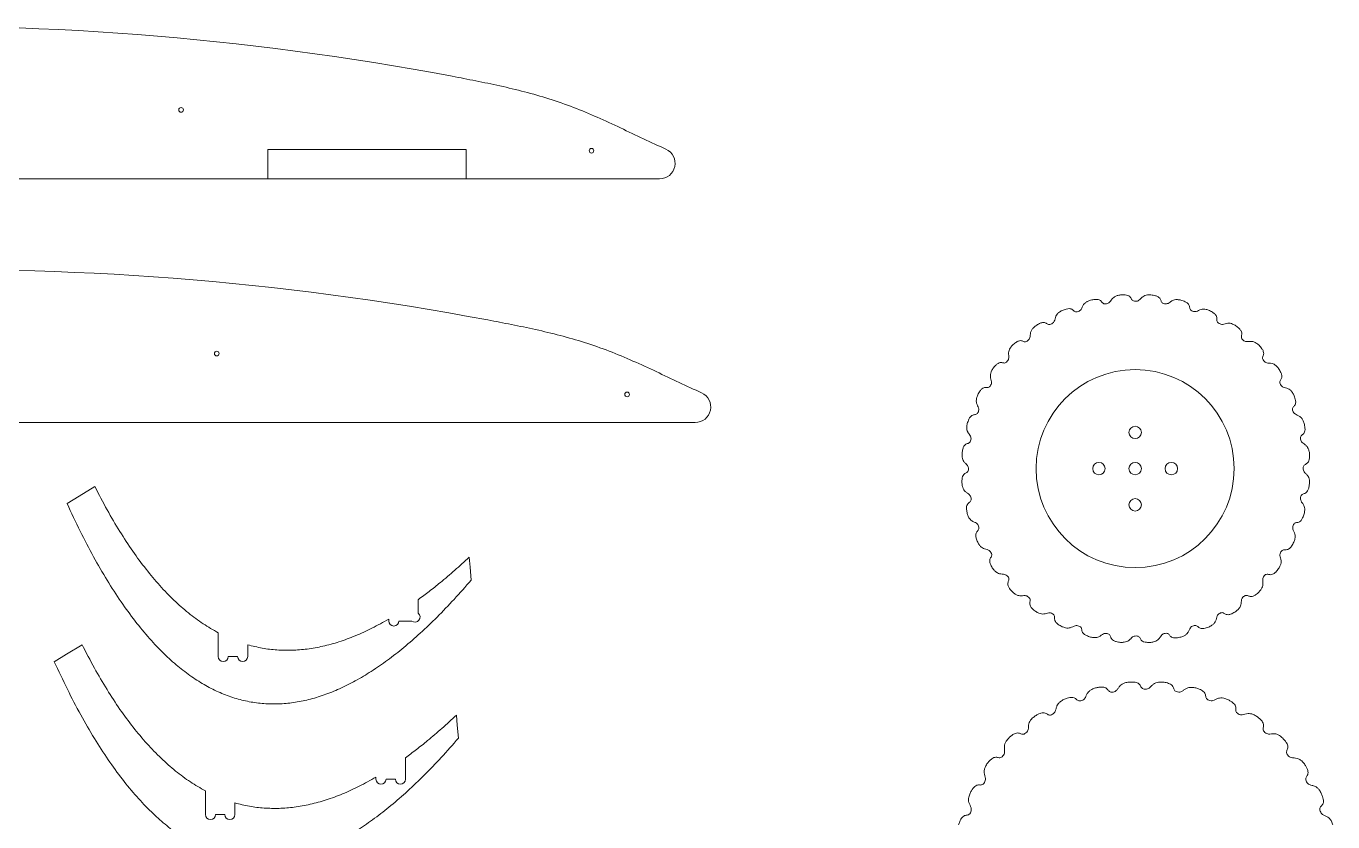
# Model space of a CAD drawing. Header units: millimetres. Extents: x -1917 to 2530, y -2036 to 2579.
# Drawn here: x 937 to 1780, y 816 to 1329 of the extents above; entities that cross this region are included whole.
import ezdxf

# ---------------------------------------------------------------- set-up
doc = ezdxf.new("R2010")
doc.units = ezdxf.units.MM

msp = doc.modelspace()

# ---------------------------------------------------------------- linework, layer by layer
at = {"color": 7, "linetype": 'Continuous', "lineweight": 15}
for p, q in [((1220.7, 1249.81), (1092.76, 1249.81)), ((1092.76, 1249.81), (1092.76, 1230.81)), ((1220.7, 1230.81), (1220.7, 1249.81)), ((923.66, 1230.81), (1092.76, 1230.81)), ((1092.76, 1230.81), (1220.7, 1230.81)), ((1220.7, 1230.81), (1345.52, 1230.81)), ((368.09, 1073.62), (1368.52, 1073.62)), ((1189.8, 959.36), (1189.8, 950.62)), ((1170.8, 945.6), (1170.8, 946.88)), ((1185.67, 945.6), (1177.3, 945.6)), ((1060.8, 922.75), (1060.8, 938)), ((1079.8, 930.28), (1079.8, 922.75)), ((1073.3, 922.75), (1067.3, 922.75)), ((1181.53, 857.37), (1181.53, 843.61)), ((1162.53, 843.61), (1162.53, 844.9)), ((1175.03, 843.61), (1169.03, 843.61)), ((1052.53, 820.77), (1052.53, 836.01)), ((1071.53, 828.29), (1071.53, 820.77)), ((1065.03, 820.77), (1059.03, 820.77))]:
    msp.add_line(p, q, dxfattribs=at)
at = {"color": 7, "linetype": 'Continuous', "lineweight": 15, "flags": 128}
for points in [[(981.21, 1032.32), (971.17, 1026.19), (963.29, 1021.37)], [(1223.97, 972.01), (1223.24, 980.32), (1222.66, 986.86)], [(972.94, 930.33), (962.91, 924.2), (955.02, 919.38)], [(1215.71, 870.02), (1214.97, 878.34), (1214.39, 884.88)]]:
    msp.add_lwpolyline(points, dxfattribs=at)
at = {"color": 7, "linetype": 'Continuous', "lineweight": 15}
for centre, radius in [((1036.82, 1275.31), 1.5), ((1301.56, 1248.98), 1.5), ((1059.82, 1118.12), 1.5), ((1652.26, 1043.91), 63.89), ((1324.56, 1091.79), 1.5), ((1652.26, 1067.27), 4), ((1628.91, 1043.91), 4), ((1652.26, 1043.91), 4), ((1675.62, 1043.91), 4), ((1652.26, 1020.56), 4)]:
    msp.add_circle(centre, radius, dxfattribs=at)
for centre, radius, start, end in [((867.22, -520.66), 1850, 79.26775, 104.60395), ((1345.52, 1240.81), 10, 270, 65.82046), ((890.22, -677.85), 1850, 79.26775, 104.60395), ((1368.52, 1083.62), 10, 270, 65.82046), ((1174.05, 945.6), 3.25, 180, 0), ((1187.73, 948.11), 3.25, 230.5645, 50.5645), ((1064.05, 922.75), 3.25, 180, 360), ((1076.55, 922.75), 3.25, 180, 360), ((1165.78, 843.61), 3.25, 180, 360), ((1178.28, 843.61), 3.25, 180, 360), ((1055.78, 820.77), 3.25, 180, 360), ((1068.28, 820.77), 3.25, 180, 360)]:
    msp.add_arc(centre, radius, start, end, dxfattribs=at)
for points, knots in [([(1349.61, 1249.93), (1344.77, 1252.16), (1334.98, 1256.66), (1320.31, 1263.72), (1305.31, 1270.62), (1289.97, 1277.07), (1274.29, 1282.56), (1258.43, 1287.06), (1242.64, 1290.83), (1227.07, 1294.06), (1216.79, 1296.02), (1211.73, 1296.98)], [0, 0, 0, 0, 0.10933, 0.220828, 0.333783, 0.447587, 0.561877, 0.674117, 0.785371, 0.894442, 1, 1, 1, 1]), ([(1642.86, 1155.98), (1642.09, 1155.86), (1640.75, 1155.65), (1639.06, 1154.92), (1637.74, 1153.88), (1636.8, 1152.56), (1635.98, 1151.29), (1634.89, 1150.47), (1633.71, 1150.15), (1632.53, 1150.07), (1631.55, 1150.47), (1630.94, 1151.17), (1630.37, 1151.94), (1629.52, 1152.67), (1628.12, 1153.12), (1626.05, 1153.11), (1624.48, 1152.78), (1623.54, 1152.58)], [0, 0, 0, 0, 0.1030864, 0.1809949, 0.2436224, 0.323859, 0.3962551, 0.4449921, 0.5019898, 0.5575683, 0.5994651, 0.6385588, 0.6803577, 0.726919, 0.7860278, 0.8719075, 1, 1, 1, 1]), ([(1662.47, 1155.98), (1661.69, 1156), (1660.33, 1156.02), (1658.54, 1155.59), (1657.07, 1154.8), (1655.91, 1153.67), (1654.88, 1152.56), (1653.66, 1151.94), (1652.44, 1151.83), (1651.27, 1151.95), (1650.37, 1152.51), (1649.89, 1153.32), (1649.47, 1154.17), (1648.75, 1155.04), (1647.46, 1155.72), (1645.42, 1156.07), (1643.82, 1156.02), (1642.86, 1155.98)], [0, 0, 0, 0, 0.103085, 0.180997, 0.243622, 0.323859, 0.396255, 0.444991, 0.501989, 0.557567, 0.599464, 0.638558, 0.680358, 0.726919, 0.786027, 0.871905, 1, 1, 1, 1]), ([(1681.78, 1152.58), (1681.02, 1152.73), (1679.68, 1152.99), (1677.84, 1152.87), (1676.25, 1152.35), (1674.92, 1151.43), (1673.71, 1150.52), (1672.4, 1150.12), (1671.19, 1150.23), (1670.05, 1150.55), (1669.26, 1151.26), (1668.93, 1152.14), (1668.66, 1153.05), (1668.11, 1154.03), (1666.95, 1154.93), (1665.01, 1155.63), (1663.42, 1155.85), (1662.47, 1155.98)], [0, 0, 0, 0, 0.103085, 0.180995, 0.243623, 0.32386, 0.396257, 0.44499, 0.501989, 0.557567, 0.599463, 0.638559, 0.680358, 0.726918, 0.786029, 0.871906, 1, 1, 1, 1]), ([(1623.54, 1152.58), (1622.81, 1152.33), (1621.53, 1151.88), (1619.99, 1150.87), (1618.87, 1149.62), (1618.18, 1148.16), (1617.58, 1146.76), (1616.65, 1145.76), (1615.55, 1145.25), (1614.4, 1144.96), (1613.36, 1145.18), (1612.64, 1145.77), (1611.95, 1146.43), (1610.98, 1147), (1609.53, 1147.2), (1607.5, 1146.83), (1606.01, 1146.23), (1605.12, 1145.87)], [0, 0, 0, 0, 0.103087, 0.180997, 0.243625, 0.323859, 0.396257, 0.444992, 0.501991, 0.557568, 0.599465, 0.638559, 0.680358, 0.72692, 0.786028, 0.871906, 1, 1, 1, 1]), ([(1700.21, 1145.87), (1699.48, 1146.15), (1698.21, 1146.64), (1696.38, 1146.85), (1694.73, 1146.61), (1693.25, 1145.94), (1691.9, 1145.25), (1690.55, 1145.08), (1689.37, 1145.4), (1688.31, 1145.91), (1687.65, 1146.75), (1687.48, 1147.67), (1687.37, 1148.61), (1687, 1149.67), (1686.01, 1150.76), (1684.22, 1151.79), (1682.69, 1152.28), (1681.78, 1152.58)], [0, 0, 0, 0, 0.103085, 0.180993, 0.243621, 0.323858, 0.396256, 0.44499, 0.501989, 0.557567, 0.599463, 0.638557, 0.680358, 0.726918, 0.786028, 0.871907, 1, 1, 1, 1]), ([(1372.62, 1092.74), (1367.77, 1094.97), (1357.99, 1099.48), (1343.31, 1106.53), (1328.32, 1113.43), (1312.97, 1119.88), (1297.29, 1125.37), (1281.43, 1129.87), (1265.64, 1133.64), (1250.08, 1136.87), (1239.79, 1138.83), (1234.73, 1139.79)], [0, 0, 0, 0, 0.10933, 0.220828, 0.333783, 0.447587, 0.561876, 0.674117, 0.785371, 0.894442, 1, 1, 1, 1]), ([(1605.12, 1145.87), (1604.44, 1145.5), (1603.25, 1144.84), (1601.91, 1143.57), (1601.03, 1142.15), (1600.6, 1140.59), (1600.26, 1139.11), (1599.51, 1137.96), (1598.51, 1137.26), (1597.44, 1136.78), (1596.37, 1136.82), (1595.56, 1137.28), (1594.77, 1137.8), (1593.72, 1138.2), (1592.25, 1138.14), (1590.31, 1137.43), (1588.95, 1136.58), (1588.13, 1136.07)], [0, 0, 0, 0, 0.103086, 0.180997, 0.243623, 0.323859, 0.396256, 0.44499, 0.50199, 0.557569, 0.599463, 0.638558, 0.680358, 0.72692, 0.786028, 0.871906, 1, 1, 1, 1]), ([(1717.19, 1136.07), (1716.53, 1136.47), (1715.36, 1137.17), (1713.59, 1137.69), (1711.92, 1137.74), (1710.35, 1137.34), (1708.9, 1136.89), (1707.54, 1136.97), (1706.43, 1137.48), (1705.48, 1138.17), (1704.98, 1139.11), (1704.97, 1140.04), (1705.02, 1140.99), (1704.84, 1142.1), (1704.06, 1143.34), (1702.47, 1144.67), (1701.05, 1145.42), (1700.21, 1145.87)], [0, 0, 0, 0, 0.103084, 0.180993, 0.243621, 0.323857, 0.396256, 0.444991, 0.501988, 0.557568, 0.599462, 0.638557, 0.680357, 0.726917, 0.786026, 0.871905, 1, 1, 1, 1]), ([(1588.13, 1136.07), (1587.53, 1135.58), (1586.48, 1134.72), (1585.38, 1133.24), (1584.76, 1131.69), (1584.6, 1130.08), (1584.52, 1128.56), (1583.99, 1127.31), (1583.13, 1126.44), (1582.15, 1125.78), (1581.1, 1125.63), (1580.22, 1125.94), (1579.34, 1126.32), (1578.24, 1126.53), (1576.8, 1126.22), (1575.02, 1125.18), (1573.83, 1124.1), (1573.11, 1123.46)], [0, 0, 0, 0, 0.103087, 0.180996, 0.243623, 0.323858, 0.396255, 0.444993, 0.50199, 0.557568, 0.599463, 0.638559, 0.680357, 0.726918, 0.786028, 0.871907, 1, 1, 1, 1]), ([(1732.21, 1123.46), (1731.63, 1123.97), (1730.6, 1124.86), (1728.95, 1125.69), (1727.31, 1126.03), (1725.7, 1125.9), (1724.19, 1125.72), (1722.86, 1126.02), (1721.86, 1126.72), (1721.04, 1127.57), (1720.71, 1128.58), (1720.87, 1129.5), (1721.09, 1130.43), (1721.1, 1131.55), (1720.54, 1132.91), (1719.21, 1134.49), (1717.95, 1135.48), (1717.19, 1136.07)], [0, 0, 0, 0, 0.103085, 0.180994, 0.243622, 0.323859, 0.396256, 0.444989, 0.501987, 0.557567, 0.599463, 0.638556, 0.680356, 0.726917, 0.786027, 0.871905, 1, 1, 1, 1]), ([(1573.11, 1123.46), (1572.6, 1122.88), (1571.71, 1121.85), (1570.89, 1120.2), (1570.55, 1118.56), (1570.67, 1116.95), (1570.86, 1115.44), (1570.55, 1114.12), (1569.85, 1113.11), (1569.01, 1112.29), (1567.99, 1111.96), (1567.07, 1112.12), (1566.15, 1112.34), (1565.02, 1112.35), (1563.67, 1111.79), (1562.09, 1110.46), (1561.1, 1109.2), (1560.51, 1108.44)], [0, 0, 0, 0, 0.103085, 0.180994, 0.243622, 0.323859, 0.396256, 0.444989, 0.50199, 0.557568, 0.599464, 0.638557, 0.680357, 0.726917, 0.786027, 0.871905, 1, 1, 1, 1]), ([(1744.82, 1108.44), (1744.33, 1109.04), (1743.47, 1110.1), (1741.99, 1111.2), (1740.44, 1111.82), (1738.83, 1111.97), (1737.31, 1112.05), (1736.06, 1112.58), (1735.19, 1113.45), (1734.53, 1114.42), (1734.38, 1115.48), (1734.69, 1116.36), (1735.07, 1117.23), (1735.28, 1118.34), (1734.96, 1119.77), (1733.93, 1121.56), (1732.85, 1122.75), (1732.21, 1123.46)], [0, 0, 0, 0, 0.103086, 0.180998, 0.243623, 0.323859, 0.396256, 0.444991, 0.50199, 0.557568, 0.599463, 0.638558, 0.680356, 0.726917, 0.786028, 0.871905, 1, 1, 1, 1]), ([(1560.51, 1108.44), (1560.11, 1107.78), (1559.41, 1106.61), (1558.88, 1104.84), (1558.83, 1103.17), (1559.24, 1101.6), (1559.68, 1100.15), (1559.61, 1098.79), (1559.09, 1097.68), (1558.41, 1096.73), (1557.46, 1096.23), (1556.53, 1096.22), (1555.58, 1096.27), (1554.47, 1096.09), (1553.23, 1095.31), (1551.91, 1093.72), (1551.15, 1092.31), (1550.7, 1091.46)], [0, 0, 0, 0, 0.103084, 0.180996, 0.24362, 0.323859, 0.396256, 0.444991, 0.501991, 0.557568, 0.599463, 0.638557, 0.680355, 0.726917, 0.786026, 0.871905, 1, 1, 1, 1]), ([(1754.62, 1091.46), (1754.25, 1092.13), (1753.59, 1093.32), (1752.32, 1094.66), (1750.9, 1095.54), (1749.34, 1095.98), (1747.86, 1096.32), (1746.71, 1097.06), (1746.01, 1098.06), (1745.53, 1099.13), (1745.57, 1100.2), (1746.03, 1101.01), (1746.55, 1101.81), (1746.95, 1102.86), (1746.89, 1104.33), (1746.18, 1106.27), (1745.33, 1107.63), (1744.82, 1108.44)], [0, 0, 0, 0, 0.1030863, 0.1809968, 0.2436248, 0.3238597, 0.3962566, 0.4449912, 0.5019894, 0.5575683, 0.5994626, 0.6385579, 0.680358, 0.7269195, 0.7860276, 0.8719079, 1, 1, 1, 1]), ([(1550.7, 1091.46), (1550.43, 1090.73), (1549.94, 1089.47), (1549.73, 1087.63), (1549.97, 1085.98), (1550.64, 1084.5), (1551.33, 1083.15), (1551.49, 1081.8), (1551.18, 1080.62), (1550.67, 1079.56), (1549.82, 1078.9), (1548.91, 1078.73), (1547.96, 1078.62), (1546.9, 1078.25), (1545.82, 1077.26), (1544.79, 1075.47), (1544.29, 1073.94), (1544, 1073.03)], [0, 0, 0, 0, 0.103085, 0.180993, 0.243622, 0.323858, 0.396257, 0.44499, 0.501989, 0.557569, 0.599464, 0.638558, 0.680359, 0.72692, 0.78603, 0.871906, 1, 1, 1, 1]), ([(1761.33, 1073.03), (1761.08, 1073.76), (1760.63, 1075.05), (1759.62, 1076.59), (1758.37, 1077.7), (1756.91, 1078.4), (1755.51, 1078.99), (1754.51, 1079.92), (1754, 1081.03), (1753.71, 1082.17), (1753.93, 1083.21), (1754.52, 1083.93), (1755.18, 1084.62), (1755.75, 1085.59), (1755.95, 1087.05), (1755.58, 1089.08), (1754.98, 1090.57), (1754.62, 1091.46)], [0, 0, 0, 0, 0.103085, 0.180995, 0.243623, 0.323858, 0.396256, 0.444991, 0.50199, 0.557567, 0.599464, 0.63856, 0.680357, 0.726919, 0.786027, 0.871908, 1, 1, 1, 1]), ([(1544, 1073.03), (1543.85, 1072.27), (1543.59, 1070.94), (1543.7, 1069.09), (1544.22, 1067.51), (1545.14, 1066.17), (1546.05, 1064.96), (1546.45, 1063.65), (1546.35, 1062.44), (1546.03, 1061.3), (1545.31, 1060.51), (1544.44, 1060.18), (1543.53, 1059.91), (1542.55, 1059.36), (1541.65, 1058.2), (1540.95, 1056.26), (1540.72, 1054.67), (1540.59, 1053.72)], [0, 0, 0, 0, 0.103085, 0.180995, 0.243623, 0.32386, 0.396258, 0.444993, 0.501992, 0.557568, 0.599464, 0.638559, 0.680359, 0.726919, 0.786028, 0.871906, 1, 1, 1, 1]), ([(1764.73, 1053.72), (1764.61, 1054.48), (1764.4, 1055.82), (1763.67, 1057.52), (1762.63, 1058.83), (1761.31, 1059.77), (1760.04, 1060.6), (1759.22, 1061.69), (1758.9, 1062.87), (1758.81, 1064.04), (1759.22, 1065.03), (1759.92, 1065.64), (1760.69, 1066.2), (1761.42, 1067.06), (1761.87, 1068.46), (1761.86, 1070.52), (1761.53, 1072.09), (1761.33, 1073.03)], [0, 0, 0, 0, 0.103086, 0.180995, 0.243622, 0.323857, 0.396257, 0.44499, 0.501988, 0.557567, 0.599463, 0.638556, 0.680355, 0.726917, 0.786028, 0.871905, 1, 1, 1, 1]), ([(1540.59, 1053.72), (1540.58, 1052.94), (1540.55, 1051.58), (1540.98, 1049.79), (1541.77, 1048.32), (1542.91, 1047.16), (1544.02, 1046.13), (1544.64, 1044.91), (1544.75, 1043.69), (1544.63, 1042.52), (1544.06, 1041.62), (1543.26, 1041.14), (1542.41, 1040.72), (1541.54, 1040.01), (1540.85, 1038.71), (1540.5, 1036.67), (1540.56, 1035.07), (1540.59, 1034.11)], [0, 0, 0, 0, 0.1030852, 0.1809964, 0.2436217, 0.3238588, 0.3962548, 0.4449914, 0.5019893, 0.5575672, 0.5994639, 0.6385578, 0.6803576, 0.726919, 0.7860271, 0.8719053, 1, 1, 1, 1]), ([(1764.73, 1034.11), (1764.75, 1034.88), (1764.77, 1036.24), (1764.34, 1038.04), (1763.55, 1039.51), (1762.42, 1040.66), (1761.31, 1041.7), (1760.69, 1042.91), (1760.58, 1044.13), (1760.7, 1045.3), (1761.26, 1046.21), (1762.07, 1046.68), (1762.92, 1047.11), (1763.79, 1047.82), (1764.47, 1049.12), (1764.82, 1051.15), (1764.77, 1052.76), (1764.73, 1053.72)], [0, 0, 0, 0, 0.103085, 0.180996, 0.243622, 0.323859, 0.396255, 0.444991, 0.501989, 0.557567, 0.599464, 0.638558, 0.680357, 0.726919, 0.786027, 0.871905, 1, 1, 1, 1]), ([(1060.8, 938), (1057.52, 939.87), (1050.81, 943.69), (1041.3, 950.81), (1031.97, 959.05), (1022.85, 968.51), (1014.01, 979.09), (1005.41, 990.77), (997.07, 1003.55), (988.89, 1017.46), (983.82, 1027.27), (981.21, 1032.32)], [0, 0, 0, 0, 0.090368, 0.184692, 0.28377, 0.388291, 0.498843, 0.613771, 0.735392, 0.864041, 1, 1, 1, 1]), ([(1540.59, 1034.11), (1540.71, 1033.34), (1540.92, 1032), (1541.66, 1030.31), (1542.69, 1028.99), (1544.01, 1028.05), (1545.28, 1027.23), (1546.1, 1026.14), (1546.42, 1024.96), (1546.51, 1023.78), (1546.11, 1022.8), (1545.4, 1022.19), (1544.64, 1021.62), (1543.9, 1020.77), (1543.46, 1019.37), (1543.46, 1017.3), (1543.8, 1015.73), (1544, 1014.8)], [0, 0, 0, 0, 0.103086, 0.180994, 0.243622, 0.323858, 0.396256, 0.444991, 0.501988, 0.557567, 0.599464, 0.638557, 0.680356, 0.726918, 0.786028, 0.871905, 1, 1, 1, 1]), ([(1761.33, 1014.8), (1761.48, 1015.56), (1761.74, 1016.89), (1761.62, 1018.73), (1761.1, 1020.32), (1760.18, 1021.65), (1759.27, 1022.87), (1758.87, 1024.17), (1758.98, 1025.39), (1759.3, 1026.52), (1760.01, 1027.31), (1760.89, 1027.64), (1761.8, 1027.91), (1762.78, 1028.46), (1763.68, 1029.63), (1764.38, 1031.57), (1764.6, 1033.16), (1764.73, 1034.11)], [0, 0, 0, 0, 0.103086, 0.180996, 0.243623, 0.323861, 0.396257, 0.444992, 0.501991, 0.557568, 0.599462, 0.638558, 0.680357, 0.726917, 0.786028, 0.871905, 1, 1, 1, 1]), ([(963.29, 1021.37), (966.06, 1015.41), (971.45, 1003.82), (980.1, 987.32), (988.87, 972.11), (997.81, 958.22), (1006.92, 945.65), (1016.2, 934.39), (1025.4, 924.7), (1034.51, 916.49), (1043.46, 909.64), (1052.57, 903.9), (1061.82, 899.28), (1071.22, 895.77), (1080.69, 893.41), (1090.21, 892.15), (1099.78, 891.97), (1109.47, 892.85), (1119.28, 894.8), (1129.22, 897.81), (1139.27, 901.87), (1149.45, 906.98), (1159.76, 913.14), (1170.19, 920.36), (1180.74, 928.62), (1191.42, 937.93), (1202.23, 948.3), (1213.19, 959.69), (1220.32, 967.83), (1223.97, 972.01)], [0, 0, 0, 0, 0.056251, 0.109341, 0.159358, 0.206407, 0.250615, 0.292134, 0.331148, 0.364901, 0.396938, 0.427496, 0.456849, 0.485304, 0.513198, 0.540171, 0.56729, 0.594888, 0.62328, 0.652757, 0.683578, 0.715971, 0.750132, 0.786228, 0.824402, 0.864771, 0.907439, 0.952491, 1, 1, 1, 1]), ([(1544, 1014.8), (1544.25, 1014.06), (1544.69, 1012.78), (1545.71, 1011.24), (1546.95, 1010.12), (1548.42, 1009.43), (1549.81, 1008.83), (1550.81, 1007.9), (1551.33, 1006.8), (1551.62, 1005.66), (1551.39, 1004.61), (1550.8, 1003.89), (1550.15, 1003.2), (1549.57, 1002.23), (1549.38, 1000.78), (1549.74, 998.75), (1550.34, 997.26), (1550.7, 996.37)], [0, 0, 0, 0, 0.103086, 0.180994, 0.243622, 0.323857, 0.396255, 0.444992, 0.50199, 0.557567, 0.599463, 0.638559, 0.680357, 0.72692, 0.786028, 0.871908, 1, 1, 1, 1]), ([(1754.62, 996.37), (1754.9, 997.09), (1755.39, 998.36), (1755.6, 1000.19), (1755.36, 1001.85), (1754.69, 1003.32), (1754, 1004.67), (1753.83, 1006.03), (1754.15, 1007.21), (1754.66, 1008.27), (1755.5, 1008.92), (1756.42, 1009.1), (1757.36, 1009.2), (1758.42, 1009.58), (1759.51, 1010.56), (1760.54, 1012.36), (1761.03, 1013.88), (1761.33, 1014.8)], [0, 0, 0, 0, 0.103085, 0.180993, 0.243622, 0.323858, 0.396257, 0.44499, 0.50199, 0.557569, 0.599464, 0.638558, 0.680359, 0.72692, 0.786029, 0.871907, 1, 1, 1, 1]), ([(1550.7, 996.37), (1551.08, 995.69), (1551.74, 994.5), (1553.01, 993.16), (1554.43, 992.28), (1555.99, 991.85), (1557.47, 991.51), (1558.61, 990.76), (1559.31, 989.76), (1559.8, 988.69), (1559.76, 987.63), (1559.3, 986.81), (1558.77, 986.02), (1558.38, 984.97), (1558.44, 983.5), (1559.15, 981.56), (1560, 980.2), (1560.51, 979.39)], [0, 0, 0, 0, 0.103086, 0.180997, 0.243625, 0.323859, 0.396259, 0.444991, 0.501991, 0.55757, 0.599464, 0.638559, 0.680359, 0.72692, 0.786028, 0.871906, 1, 1, 1, 1]), ([(1744.82, 979.39), (1745.22, 980.05), (1745.92, 981.21), (1746.44, 982.98), (1746.49, 984.65), (1746.09, 986.22), (1745.64, 987.67), (1745.72, 989.03), (1746.23, 990.14), (1746.92, 991.1), (1747.86, 991.6), (1748.79, 991.61), (1749.74, 991.55), (1750.85, 991.73), (1752.09, 992.52), (1753.42, 994.1), (1754.17, 995.52), (1754.62, 996.37)], [0, 0, 0, 0, 0.103084, 0.180996, 0.24362, 0.323859, 0.396256, 0.444991, 0.501991, 0.557568, 0.599463, 0.638557, 0.680357, 0.726917, 0.786026, 0.871905, 1, 1, 1, 1]), ([(1222.66, 986.86), (1219.57, 983.99), (1213.5, 978.37), (1204.87, 971.02), (1197.02, 964.71), (1192.18, 961.12), (1189.8, 959.36)], [0, 0, 0, 0, 0.295224, 0.578419, 0.792721, 1, 1, 1, 1]), ([(1560.51, 979.39), (1560.99, 978.78), (1561.85, 977.73), (1563.33, 976.63), (1564.88, 976.01), (1566.5, 975.85), (1568.01, 975.77), (1569.27, 975.24), (1570.13, 974.38), (1570.8, 973.4), (1570.94, 972.35), (1570.63, 971.47), (1570.25, 970.6), (1570.05, 969.49), (1570.36, 968.06), (1571.4, 966.27), (1572.47, 965.08), (1573.11, 964.36)], [0, 0, 0, 0, 0.103086, 0.180997, 0.243623, 0.323858, 0.396258, 0.444993, 0.50199, 0.557569, 0.599464, 0.638559, 0.680358, 0.726918, 0.786028, 0.871907, 1, 1, 1, 1]), ([(1732.21, 964.36), (1732.72, 964.95), (1733.61, 965.97), (1734.44, 967.62), (1734.78, 969.26), (1734.65, 970.88), (1734.47, 972.38), (1734.77, 973.71), (1735.47, 974.71), (1736.32, 975.53), (1737.33, 975.86), (1738.25, 975.71), (1739.18, 975.49), (1740.3, 975.48), (1741.66, 976.03), (1743.24, 977.36), (1744.23, 978.63), (1744.82, 979.39)], [0, 0, 0, 0, 0.103085, 0.180994, 0.243622, 0.323859, 0.396256, 0.444989, 0.50199, 0.557568, 0.599464, 0.638559, 0.680357, 0.726917, 0.786027, 0.871905, 1, 1, 1, 1]), ([(1573.11, 964.36), (1573.7, 963.86), (1574.72, 962.96), (1576.37, 962.14), (1578.01, 961.8), (1579.62, 961.92), (1581.13, 962.11), (1582.46, 961.8), (1583.46, 961.1), (1584.28, 960.26), (1584.61, 959.24), (1584.46, 958.32), (1584.24, 957.4), (1584.22, 956.27), (1584.78, 954.92), (1586.11, 953.34), (1587.38, 952.35), (1588.13, 951.76)], [0, 0, 0, 0, 0.103085, 0.180994, 0.243622, 0.323859, 0.396256, 0.444992, 0.50199, 0.557568, 0.599464, 0.638557, 0.680357, 0.726918, 0.786027, 0.871905, 1, 1, 1, 1]), ([(1717.19, 951.76), (1717.79, 952.25), (1718.85, 953.1), (1719.95, 954.58), (1720.57, 956.14), (1720.72, 957.75), (1720.8, 959.26), (1721.33, 960.52), (1722.2, 961.38), (1723.17, 962.05), (1724.23, 962.19), (1725.11, 961.88), (1725.98, 961.5), (1727.09, 961.3), (1728.52, 961.61), (1730.31, 962.65), (1731.5, 963.72), (1732.21, 964.36)], [0, 0, 0, 0, 0.103086, 0.180998, 0.243623, 0.323859, 0.396256, 0.444993, 0.50199, 0.557569, 0.599464, 0.638559, 0.680357, 0.726918, 0.786028, 0.871907, 1, 1, 1, 1]), ([(1170.8, 946.88), (1167.2, 944.86), (1160.18, 940.91), (1149.44, 936.02), (1138.88, 932.11), (1128.49, 929.24), (1118.32, 927.4), (1108.37, 926.58), (1098.66, 926.78), (1089.09, 927.91), (1082.9, 929.49), (1079.8, 930.28)], [0, 0, 0, 0, 0.130111, 0.253792, 0.371701, 0.484597, 0.593344, 0.697047, 0.798678, 0.899298, 1, 1, 1, 1]), ([(1588.13, 951.76), (1588.8, 951.36), (1589.96, 950.66), (1591.73, 950.13), (1593.4, 950.08), (1594.97, 950.49), (1596.42, 950.93), (1597.78, 950.86), (1598.89, 950.34), (1599.85, 949.66), (1600.35, 948.71), (1600.36, 947.78), (1600.3, 946.83), (1600.48, 945.72), (1601.27, 944.48), (1602.85, 943.16), (1604.27, 942.4), (1605.12, 941.95)], [0, 0, 0, 0, 0.103084, 0.180996, 0.243623, 0.323859, 0.396256, 0.444991, 0.501991, 0.557568, 0.599463, 0.638557, 0.680357, 0.726917, 0.786026, 0.871905, 1, 1, 1, 1]), ([(1700.21, 941.95), (1700.88, 942.33), (1702.07, 942.99), (1703.41, 944.26), (1704.29, 945.68), (1704.73, 947.24), (1705.07, 948.72), (1705.81, 949.86), (1706.81, 950.56), (1707.88, 951.05), (1708.95, 951.01), (1709.76, 950.55), (1710.56, 950.02), (1711.61, 949.63), (1713.08, 949.69), (1715.01, 950.4), (1716.37, 951.25), (1717.19, 951.76)], [0, 0, 0, 0, 0.103086, 0.180996, 0.243624, 0.323859, 0.396256, 0.44499, 0.50199, 0.557569, 0.599466, 0.638561, 0.680359, 0.72692, 0.786028, 0.871908, 1, 1, 1, 1]), ([(1605.12, 941.95), (1605.84, 941.68), (1607.11, 941.19), (1608.94, 940.98), (1610.6, 941.22), (1612.07, 941.89), (1613.42, 942.58), (1614.78, 942.74), (1615.96, 942.43), (1617.02, 941.92), (1617.67, 941.08), (1617.85, 940.16), (1617.95, 939.21), (1618.33, 938.15), (1619.31, 937.07), (1621.11, 936.04), (1622.63, 935.54), (1623.54, 935.25)], [0, 0, 0, 0, 0.103085, 0.180995, 0.243621, 0.323857, 0.396256, 0.444989, 0.501988, 0.557568, 0.599462, 0.638557, 0.680357, 0.726919, 0.786028, 0.871904, 1, 1, 1, 1]), ([(1623.54, 935.25), (1624.3, 935.1), (1625.64, 934.84), (1627.48, 934.95), (1629.07, 935.47), (1630.4, 936.39), (1631.62, 937.3), (1632.92, 937.7), (1634.14, 937.6), (1635.27, 937.28), (1636.06, 936.56), (1636.39, 935.69), (1636.66, 934.78), (1637.21, 933.8), (1638.37, 932.9), (1640.32, 932.2), (1641.91, 931.97), (1642.86, 931.84)], [0, 0, 0, 0, 0.103085, 0.180993, 0.243621, 0.323858, 0.396255, 0.444991, 0.50199, 0.557568, 0.599464, 0.638558, 0.680358, 0.726918, 0.786029, 0.871905, 1, 1, 1, 1]), ([(1642.86, 931.84), (1643.63, 931.83), (1644.99, 931.8), (1646.78, 932.23), (1648.26, 933.02), (1649.41, 934.16), (1650.45, 935.27), (1651.66, 935.89), (1652.88, 936), (1654.05, 935.88), (1654.96, 935.31), (1655.43, 934.51), (1655.86, 933.66), (1656.57, 932.79), (1657.87, 932.1), (1659.9, 931.75), (1661.51, 931.81), (1662.47, 931.84)], [0, 0, 0, 0, 0.103085, 0.180997, 0.243622, 0.323859, 0.396257, 0.444991, 0.501989, 0.557567, 0.599464, 0.638558, 0.680357, 0.726919, 0.786027, 0.871905, 1, 1, 1, 1]), ([(1662.47, 931.84), (1663.23, 931.96), (1664.57, 932.17), (1666.27, 932.91), (1667.58, 933.94), (1668.52, 935.26), (1669.35, 936.53), (1670.44, 937.35), (1671.62, 937.67), (1672.79, 937.76), (1673.78, 937.36), (1674.39, 936.65), (1674.95, 935.89), (1675.81, 935.15), (1677.2, 934.71), (1679.27, 934.71), (1680.84, 935.05), (1681.78, 935.25)], [0, 0, 0, 0, 0.103086, 0.180995, 0.243622, 0.323858, 0.396256, 0.444991, 0.501988, 0.557567, 0.599463, 0.638559, 0.680356, 0.726917, 0.786028, 0.871905, 1, 1, 1, 1]), ([(1681.78, 935.25), (1682.51, 935.5), (1683.8, 935.94), (1685.34, 936.96), (1686.45, 938.2), (1687.15, 939.67), (1687.74, 941.06), (1688.67, 942.06), (1689.78, 942.58), (1690.92, 942.87), (1691.96, 942.64), (1692.68, 942.05), (1693.37, 941.4), (1694.34, 940.82), (1695.8, 940.63), (1697.83, 940.99), (1699.32, 941.59), (1700.21, 941.95)], [0, 0, 0, 0, 0.103085, 0.180995, 0.243623, 0.323858, 0.396256, 0.444991, 0.50199, 0.557567, 0.599464, 0.638558, 0.680357, 0.726919, 0.786027, 0.871908, 1, 1, 1, 1]), ([(1052.53, 836.01), (1049.25, 837.88), (1042.54, 841.71), (1033.04, 848.83), (1023.7, 857.07), (1014.59, 866.52), (1005.74, 877.1), (997.14, 888.78), (988.8, 901.56), (980.62, 915.47), (975.55, 925.29), (972.94, 930.33)], [0, 0, 0, 0, 0.090368, 0.184691, 0.28377, 0.388291, 0.498842, 0.613771, 0.735392, 0.864041, 1, 1, 1, 1]), ([(955.02, 919.38), (957.79, 913.42), (963.18, 901.84), (971.83, 885.33), (980.6, 870.13), (989.54, 856.24), (998.65, 843.67), (1007.93, 832.41), (1017.14, 822.72), (1026.24, 814.5), (1035.19, 807.66), (1044.3, 801.92), (1053.55, 797.29), (1062.96, 793.79), (1072.42, 791.42), (1081.94, 790.16), (1091.51, 789.98), (1101.2, 790.87), (1111.01, 792.82), (1120.95, 795.82), (1131.01, 799.88), (1141.18, 804.99), (1151.49, 811.16), (1161.92, 818.37), (1172.47, 826.63), (1183.15, 835.95), (1193.96, 846.31), (1204.92, 857.7), (1212.05, 865.84), (1215.71, 870.02)], [0, 0, 0, 0, 0.056251, 0.109341, 0.159358, 0.206407, 0.250615, 0.292134, 0.331148, 0.364901, 0.396938, 0.427496, 0.456849, 0.485304, 0.513198, 0.540171, 0.56729, 0.594888, 0.62328, 0.652757, 0.683578, 0.715971, 0.750132, 0.786228, 0.824401, 0.864771, 0.907439, 0.952491, 1, 1, 1, 1]), ([(1626.72, 902.43), (1625.91, 902.15), (1624.48, 901.66), (1622.77, 900.53), (1621.53, 899.15), (1620.76, 897.52), (1620.1, 895.97), (1619.06, 894.86), (1617.83, 894.29), (1616.56, 893.97), (1615.41, 894.21), (1614.61, 894.87), (1613.84, 895.6), (1612.76, 896.24), (1611.42, 896.42), (1609.91, 896.24), (1608.18, 895.78), (1606.94, 895.27), (1606.25, 894.98)], [0, 0, 0, 0, 0.103066, 0.18096, 0.243573, 0.323793, 0.396176, 0.444902, 0.501888, 0.557457, 0.599343, 0.63843, 0.680222, 0.726772, 0.785871, 0.839262, 0.909154, 1, 1, 1, 1]), ([(1648.18, 906.22), (1647.33, 906.08), (1645.84, 905.85), (1643.96, 905.03), (1642.5, 903.88), (1641.45, 902.42), (1640.53, 901), (1639.32, 900.09), (1638.01, 899.74), (1636.71, 899.64), (1635.61, 900.09), (1634.93, 900.87), (1634.31, 901.72), (1633.36, 902.54), (1632.07, 902.95), (1630.55, 903.04), (1628.77, 902.88), (1627.46, 902.6), (1626.72, 902.43)], [0, 0, 0, 0, 0.1030645, 0.180959, 0.243573, 0.3237945, 0.3961779, 0.444902, 0.5018898, 0.557457, 0.5993454, 0.6384311, 0.6802218, 0.7267729, 0.7858724, 0.8392622, 0.9091532, 1, 1, 1, 1]), ([(1669.97, 906.22), (1669.11, 906.23), (1667.6, 906.26), (1665.6, 905.78), (1663.97, 904.9), (1662.68, 903.64), (1661.53, 902.41), (1660.18, 901.72), (1658.83, 901.6), (1657.53, 901.73), (1656.52, 902.36), (1656, 903.26), (1655.52, 904.2), (1654.73, 905.17), (1653.53, 905.8), (1652.05, 906.15), (1650.27, 906.3), (1648.93, 906.25), (1648.18, 906.22)], [0, 0, 0, 0, 0.103067, 0.180961, 0.243574, 0.323794, 0.396177, 0.444904, 0.50189, 0.557458, 0.599346, 0.638432, 0.680223, 0.726775, 0.785871, 0.839261, 0.909154, 1, 1, 1, 1]), ([(1691.43, 902.43), (1690.58, 902.6), (1689.1, 902.89), (1687.05, 902.76), (1685.29, 902.18), (1683.8, 901.16), (1682.46, 900.15), (1681.01, 899.71), (1679.65, 899.82), (1678.4, 900.18), (1677.52, 900.97), (1677.15, 901.94), (1676.85, 902.96), (1676.24, 904.04), (1675.17, 904.88), (1673.77, 905.48), (1672.04, 905.94), (1670.72, 906.12), (1669.97, 906.22)], [0, 0, 0, 0, 0.103067, 0.180959, 0.243575, 0.323795, 0.396178, 0.444904, 0.501892, 0.557458, 0.599345, 0.638431, 0.680223, 0.726775, 0.785872, 0.839262, 0.909153, 1, 1, 1, 1]), ([(1711.9, 894.98), (1711.1, 895.29), (1709.69, 895.83), (1707.65, 896.06), (1705.81, 895.8), (1704.17, 895.05), (1702.67, 894.29), (1701.17, 894.1), (1699.85, 894.45), (1698.68, 895.02), (1697.95, 895.96), (1697.76, 896.98), (1697.64, 898.03), (1697.22, 899.2), (1696.31, 900.21), (1695.04, 901.05), (1693.42, 901.8), (1692.15, 902.21), (1691.43, 902.43)], [0, 0, 0, 0, 0.103067, 0.180959, 0.243574, 0.323796, 0.396179, 0.444903, 0.501893, 0.557458, 0.599345, 0.638432, 0.680225, 0.726775, 0.785872, 0.839262, 0.909155, 1, 1, 1, 1]), ([(1606.25, 894.98), (1605.49, 894.57), (1604.17, 893.83), (1602.68, 892.42), (1601.71, 890.84), (1601.22, 889.11), (1600.85, 887.47), (1600.02, 886.2), (1598.91, 885.41), (1597.71, 884.88), (1596.53, 884.92), (1595.63, 885.43), (1594.75, 886.01), (1593.58, 886.45), (1592.22, 886.4), (1590.76, 885.97), (1589.14, 885.21), (1588.01, 884.49), (1587.38, 884.09)], [0, 0, 0, 0, 0.103066, 0.18096, 0.243574, 0.323795, 0.396178, 0.444903, 0.50189, 0.557457, 0.599345, 0.638431, 0.680222, 0.726774, 0.785872, 0.839262, 0.909154, 1, 1, 1, 1]), ([(1730.77, 884.09), (1730.03, 884.53), (1728.74, 885.31), (1726.77, 885.89), (1724.92, 885.95), (1723.17, 885.5), (1721.56, 885.01), (1720.05, 885.09), (1718.82, 885.66), (1717.75, 886.42), (1717.2, 887.47), (1717.19, 888.51), (1717.25, 889.56), (1717.05, 890.79), (1716.33, 891.94), (1715.22, 892.99), (1713.76, 894.01), (1712.57, 894.63), (1711.9, 894.98)], [0, 0, 0, 0, 0.103065, 0.180959, 0.243573, 0.323794, 0.396178, 0.444904, 0.501891, 0.557458, 0.599346, 0.638431, 0.680224, 0.726775, 0.785872, 0.839261, 0.909154, 1, 1, 1, 1]), ([(1214.39, 884.88), (1211.3, 882.01), (1205.23, 876.38), (1196.61, 869.04), (1188.75, 862.72), (1183.91, 859.14), (1181.53, 857.37)], [0, 0, 0, 0, 0.295224, 0.57842, 0.792722, 1, 1, 1, 1]), ([(1587.38, 884.09), (1586.71, 883.55), (1585.53, 882.6), (1584.31, 880.95), (1583.62, 879.22), (1583.45, 877.43), (1583.36, 875.75), (1582.77, 874.35), (1581.81, 873.39), (1580.73, 872.66), (1579.56, 872.49), (1578.58, 872.84), (1577.61, 873.26), (1576.38, 873.49), (1575.06, 873.2), (1573.7, 872.52), (1572.23, 871.49), (1571.24, 870.59), (1570.68, 870.08)], [0, 0, 0, 0, 0.103065, 0.180959, 0.243575, 0.323794, 0.396177, 0.444903, 0.501891, 0.557457, 0.599344, 0.638431, 0.680222, 0.726773, 0.785871, 0.839261, 0.909152, 1, 1, 1, 1]), ([(1747.46, 870.08), (1746.81, 870.65), (1745.67, 871.64), (1743.84, 872.55), (1742.02, 872.93), (1740.23, 872.79), (1738.55, 872.59), (1737.08, 872.93), (1735.96, 873.71), (1735.05, 874.64), (1734.69, 875.77), (1734.85, 876.79), (1735.1, 877.82), (1735.11, 879.07), (1734.6, 880.33), (1733.69, 881.55), (1732.43, 882.81), (1731.37, 883.63), (1730.77, 884.09)], [0, 0, 0, 0, 0.103065, 0.18096, 0.243574, 0.323793, 0.396177, 0.444903, 0.501891, 0.557458, 0.599345, 0.638431, 0.680223, 0.726774, 0.785872, 0.839262, 0.909154, 1, 1, 1, 1]), ([(1570.68, 870.08), (1570.12, 869.43), (1569.13, 868.29), (1568.21, 866.46), (1567.83, 864.64), (1567.98, 862.85), (1568.18, 861.17), (1567.84, 859.7), (1567.06, 858.58), (1566.12, 857.67), (1565, 857.31), (1563.97, 857.47), (1562.95, 857.72), (1561.7, 857.73), (1560.44, 857.22), (1559.22, 856.31), (1557.96, 855.05), (1557.14, 853.99), (1556.68, 853.39)], [0, 0, 0, 0, 0.1030631, 0.1809589, 0.2435728, 0.3237922, 0.3961765, 0.4449027, 0.5018906, 0.5574562, 0.5993449, 0.6384314, 0.6802228, 0.7267741, 0.7858727, 0.8392603, 0.9091539, 1, 1, 1, 1]), ([(1761.47, 853.39), (1760.93, 854.06), (1759.97, 855.23), (1758.33, 856.45), (1756.6, 857.14), (1754.81, 857.32), (1753.13, 857.4), (1751.73, 858), (1750.77, 858.96), (1750.03, 860.04), (1749.87, 861.21), (1750.22, 862.19), (1750.64, 863.16), (1750.87, 864.39), (1750.58, 865.71), (1749.9, 867.07), (1748.87, 868.53), (1747.97, 869.52), (1747.46, 870.08)], [0, 0, 0, 0, 0.1030651, 0.180958, 0.2435744, 0.3237939, 0.3961763, 0.4449037, 0.5018903, 0.5574561, 0.5993459, 0.638431, 0.6802214, 0.726773, 0.7858711, 0.8392607, 0.9091524, 1, 1, 1, 1]), ([(1556.68, 853.39), (1556.24, 852.65), (1555.46, 851.36), (1554.87, 849.39), (1554.82, 847.54), (1555.27, 845.79), (1555.76, 844.18), (1555.68, 842.67), (1555.11, 841.44), (1554.34, 840.38), (1553.3, 839.82), (1552.26, 839.81), (1551.2, 839.87), (1549.97, 839.67), (1548.82, 838.95), (1547.78, 837.84), (1546.76, 836.38), (1546.14, 835.19), (1545.78, 834.52)], [0, 0, 0, 0, 0.103065, 0.180959, 0.243573, 0.323795, 0.396178, 0.444902, 0.50189, 0.557457, 0.599345, 0.638433, 0.680223, 0.726775, 0.785871, 0.839263, 0.909154, 1, 1, 1, 1]), ([(1772.36, 834.52), (1771.94, 835.27), (1771.21, 836.59), (1769.8, 838.08), (1768.22, 839.06), (1766.49, 839.54), (1764.85, 839.92), (1763.58, 840.75), (1762.79, 841.86), (1762.26, 843.05), (1762.3, 844.23), (1762.81, 845.14), (1763.39, 846.02), (1763.83, 847.19), (1763.78, 848.54), (1763.35, 850), (1762.59, 851.62), (1761.87, 852.75), (1761.47, 853.39)], [0, 0, 0, 0, 0.103064, 0.180958, 0.243573, 0.323793, 0.396176, 0.444901, 0.50189, 0.557458, 0.599343, 0.638431, 0.680223, 0.726774, 0.78587, 0.839262, 0.909152, 1, 1, 1, 1]), ([(1162.53, 844.9), (1158.93, 842.87), (1151.91, 838.92), (1141.17, 834.04), (1130.61, 830.13), (1120.22, 827.26), (1110.05, 825.42), (1100.1, 824.6), (1090.39, 824.8), (1080.82, 825.92), (1074.63, 827.5), (1071.53, 828.29)], [0, 0, 0, 0, 0.130111, 0.253792, 0.371701, 0.484598, 0.593345, 0.697047, 0.798678, 0.899298, 1, 1, 1, 1]), ([(1545.78, 834.52), (1545.48, 833.72), (1544.94, 832.31), (1544.7, 830.27), (1544.97, 828.43), (1545.71, 826.79), (1546.48, 825.29), (1546.66, 823.79), (1546.31, 822.48), (1545.74, 821.3), (1544.81, 820.57), (1543.79, 820.38), (1542.74, 820.26), (1541.56, 819.84), (1540.56, 818.93), (1539.72, 817.66), (1538.97, 816.04), (1538.56, 814.77), (1538.33, 814.05)], [0, 0, 0, 0, 0.103067, 0.180959, 0.243574, 0.323794, 0.396178, 0.444903, 0.50189, 0.557459, 0.599346, 0.638433, 0.680223, 0.726776, 0.785873, 0.839262, 0.909155, 1, 1, 1, 1]), ([(1779.81, 814.05), (1779.53, 814.86), (1779.04, 816.29), (1777.91, 818), (1776.53, 819.24), (1774.9, 820.01), (1773.35, 820.67), (1772.24, 821.7), (1771.67, 822.93), (1771.34, 824.2), (1771.59, 825.36), (1772.25, 826.16), (1772.98, 826.93), (1773.61, 828), (1773.8, 829.35), (1773.62, 830.86), (1773.16, 832.58), (1772.65, 833.82), (1772.36, 834.52)], [0, 0, 0, 0, 0.103066, 0.18096, 0.243573, 0.323793, 0.396176, 0.444901, 0.501889, 0.557455, 0.599344, 0.638431, 0.68022, 0.726773, 0.785871, 0.83926, 0.909152, 1, 1, 1, 1])]:
    msp.add_open_spline(points, degree=3, knots=knots, dxfattribs=at)

doc.saveas('drawing.dxf')
